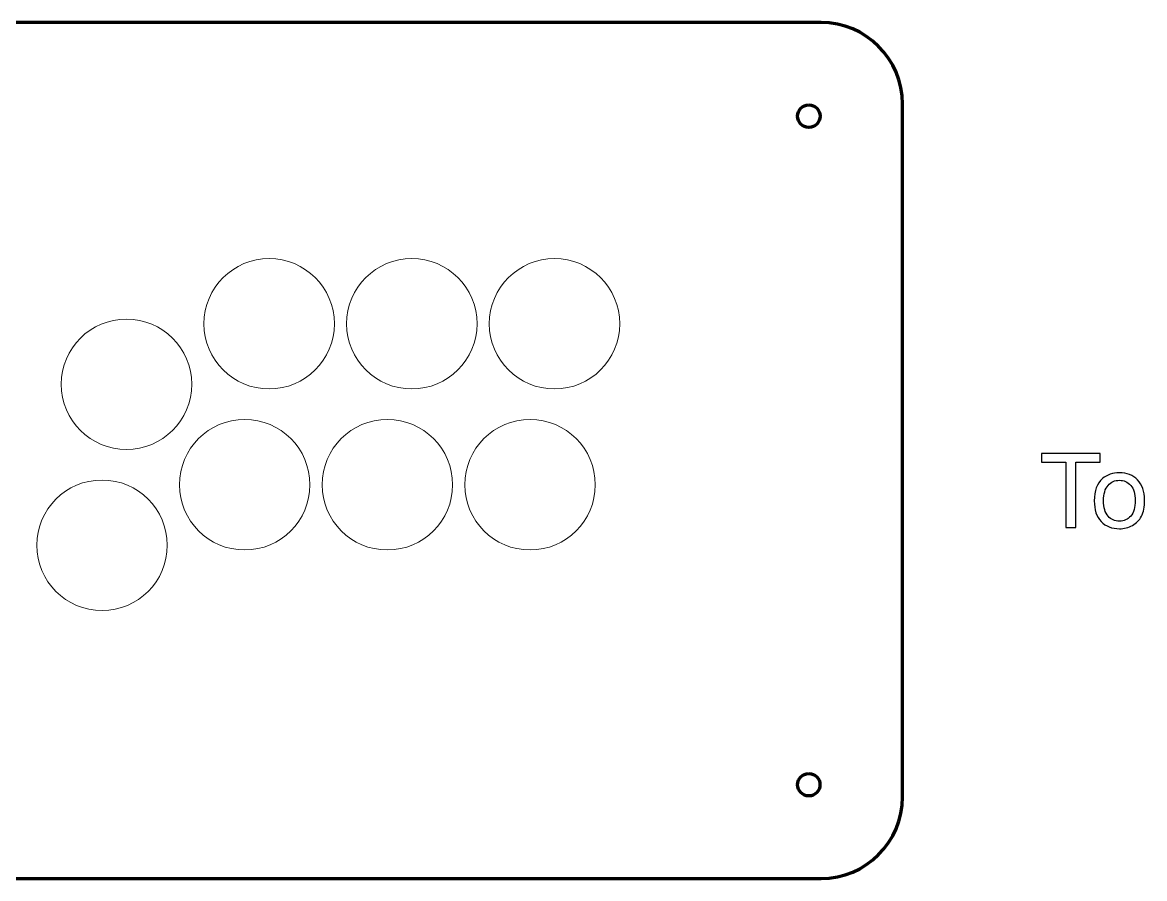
# Model space of a CAD drawing. Header units: millimetres. Extents: x 198 to 2216, y -963 to 151.
# Drawn here: x 1204.1 to 1479.4, y -786.3 to -576.3 of the extents above; entities that cross this region are included whole.
import ezdxf

# ---------------------------------------------------------------- set-up
doc = ezdxf.new("R2010")
doc.units = ezdxf.units.MM
doc.header["$MEASUREMENT"] = 0
doc.layers.add('Layer 1', color=7, linetype='Continuous')

msp = doc.modelspace()

# ---------------------------------------------------------------- linework, layer by layer
at = {"layer": 'Layer 1', "color": 250, "lineweight": 70}
for centre in [(1397.0503, -599.2596), (1397.0303, -763.2496)]:
    msp.add_ellipse(centre, major_axis=(0, 2.75), ratio=1, dxfattribs=at)
at = {"layer": 'Layer 1', "color": 250, "lineweight": 18}
for centre in [(1264.6583, -650.1856), (1299.6583, -650.1731), (1334.6583, -650.1856), (1229.6583, -665.0356), (1258.6583, -689.6731), (1293.6584, -689.6731), (1328.6583, -689.6731), (1223.6583, -704.5231)]:
    msp.add_ellipse(centre, major_axis=(0, 16), ratio=1, dxfattribs=at)
at = {"layer": 'Layer 1', "color": 250, "lineweight": 70}
msp.add_open_spline([(1080.0327, -576.2751), (1080.0327, -576.2751), (1400.0327, -576.2751), (1400.0327, -576.2751), (1411.0327, -576.2751), (1420.0327, -585.2751), (1420.0327, -596.275), (1420.0327, -596.275), (1420.0327, -766.2752), (1420.0327, -766.2752), (1420.0327, -777.2751), (1411.0327, -786.2751), (1400.0327, -786.2751), (1400.0327, -786.2751), (1080.0327, -786.2751), (1080.0327, -786.2751), (1069.0328, -786.2751), (1060.0327, -777.2751), (1060.0327, -766.2752), (1060.0327, -766.2752), (1060.0327, -596.275), (1060.0327, -596.275), (1060.0327, -585.2751), (1069.0328, -576.2751), (1080.0327, -576.2751)], degree=3, knots=[0, 0, 0, 0, 0.125, 0.125, 0.125, 0.25, 0.25, 0.25, 0.375, 0.375, 0.375, 0.5, 0.5, 0.5, 0.625, 0.625, 0.625, 0.75, 0.75, 0.75, 0.875, 0.875, 0.875, 1, 1, 1, 1], dxfattribs=at)
at = {"layer": 'Layer 1', "color": 250}
for points, knots in [([(1460.0957, -700.1836), (1460.0957, -700.1836), (1460.0957, -684.1308), (1460.0957, -684.1308), (1460.0957, -684.1308), (1454.1013, -684.1308), (1454.1013, -684.1308), (1454.1013, -684.1308), (1454.1013, -681.9972), (1454.1013, -681.9972), (1454.1013, -681.9972), (1468.5031, -681.9972), (1468.5031, -681.9972), (1468.5031, -681.9972), (1468.5031, -684.1308), (1468.5031, -684.1308), (1468.5031, -684.1308), (1462.5087, -684.1308), (1462.5087, -684.1308), (1462.5087, -684.1308), (1462.5087, -700.1836), (1462.5087, -700.1836), (1462.5087, -700.1836), (1460.0957, -700.1836), (1460.0957, -700.1836)], [0, 0, 0, 0, 0.125, 0.125, 0.125, 0.25, 0.25, 0.25, 0.375, 0.375, 0.375, 0.5, 0.5, 0.5, 0.625, 0.625, 0.625, 0.75, 0.75, 0.75, 0.875, 0.875, 0.875, 1, 1, 1, 1]), ([(1467.0553, -693.5923), (1467.0553, -691.1581), (1467.7326, -689.3547), (1469.0915, -688.1821), (1470.2218, -687.2084), (1471.6061, -686.7216), (1473.236, -686.7216), (1475.0436, -686.7216), (1476.5253, -687.3143), (1477.6767, -688.4996), (1478.824, -689.6807), (1479.3997, -691.319), (1479.3997, -693.406), (1479.3997, -695.0994), (1479.1457, -696.4286), (1478.6377, -697.3981), (1478.1297, -698.3675), (1477.3889, -699.121), (1476.4152, -699.6587), (1475.4458, -700.1963), (1474.3832, -700.463), (1473.236, -700.463), (1471.3902, -700.463), (1469.9001, -699.8746), (1468.7613, -698.6935), (1467.6226, -697.5124), (1467.0553, -695.8106), (1467.0553, -693.5923)], [0, 0, 0, 0, 0.11111111, 0.11111111, 0.11111111, 0.22222222, 0.22222222, 0.22222222, 0.33333333, 0.33333333, 0.33333333, 0.44444444, 0.44444444, 0.44444444, 0.55555556, 0.55555556, 0.55555556, 0.66666667, 0.66666667, 0.66666667, 0.77777778, 0.77777778, 0.77777778, 0.88888889, 0.88888889, 0.88888889, 1, 1, 1, 1]), ([(1469.3413, -693.5965), (1469.3413, -695.2814), (1469.7096, -696.5429), (1470.4462, -697.3769), (1471.187, -698.2151), (1472.1141, -698.6342), (1473.236, -698.6342), (1474.3451, -698.6342), (1475.268, -698.2151), (1476.0088, -697.3727), (1476.7454, -696.5302), (1477.1137, -695.2475), (1477.1137, -693.5246), (1477.1137, -691.899), (1476.7412, -690.6671), (1476.0003, -689.8331), (1475.2595, -688.9949), (1474.3366, -688.5758), (1473.236, -688.5758), (1472.1141, -688.5758), (1471.187, -688.9907), (1470.4462, -689.8246), (1469.7096, -690.6586), (1469.3413, -691.9159), (1469.3413, -693.5965)], [0, 0, 0, 0, 0.125, 0.125, 0.125, 0.25, 0.25, 0.25, 0.375, 0.375, 0.375, 0.5, 0.5, 0.5, 0.625, 0.625, 0.625, 0.75, 0.75, 0.75, 0.875, 0.875, 0.875, 1, 1, 1, 1])]:
    msp.add_open_spline(points, degree=3, knots=knots, dxfattribs=at)

doc.saveas('drawing.dxf')
